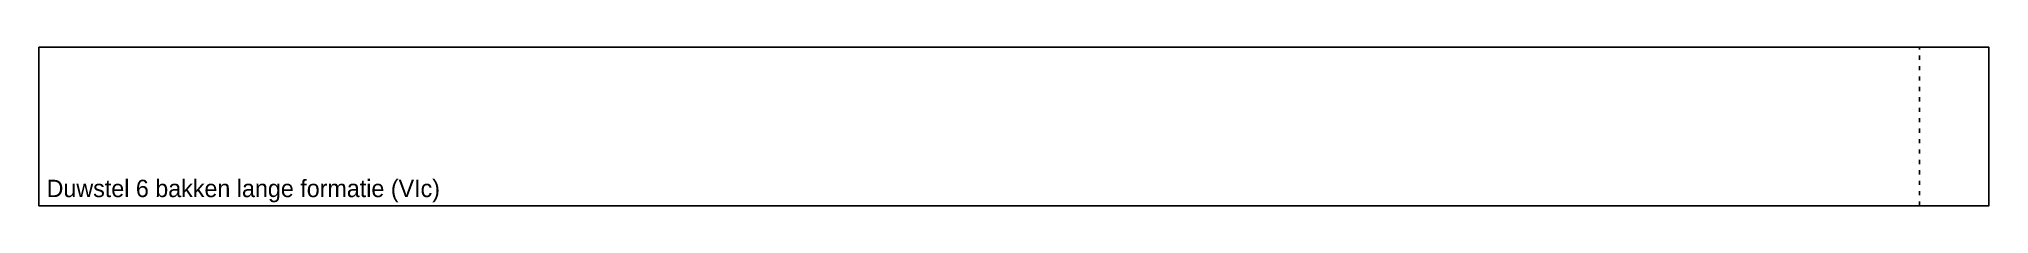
# Model space of a CAD drawing. Extents: x 0 to 280, y 0 to 23.
import ezdxf

# ---------------------------------------------------------------- set-up
doc = ezdxf.new("R2010")
doc.units = 0
doc.linetypes.add('ACAD_ISO03W100', pattern=[30, 12, -18])

msp = doc.modelspace()

# ---------------------------------------------------------------- linework, layer by layer
at = {"linetype": 'ACAD_ISO03W100', "ltscale": 0.05}
msp.add_line((270, 0), (270, 22.8), dxfattribs=at)
msp.add_lwpolyline([(0, 0), (280, 0), (280, 22.8), (0, 22.8)], close=True)

# ---------------------------------------------------------------- texts
msp.add_text('Duwstel 6 bakken lange formatie (VIc)', height=2.5).set_placement((1.09, 1.24))

doc.saveas('drawing.dxf')
